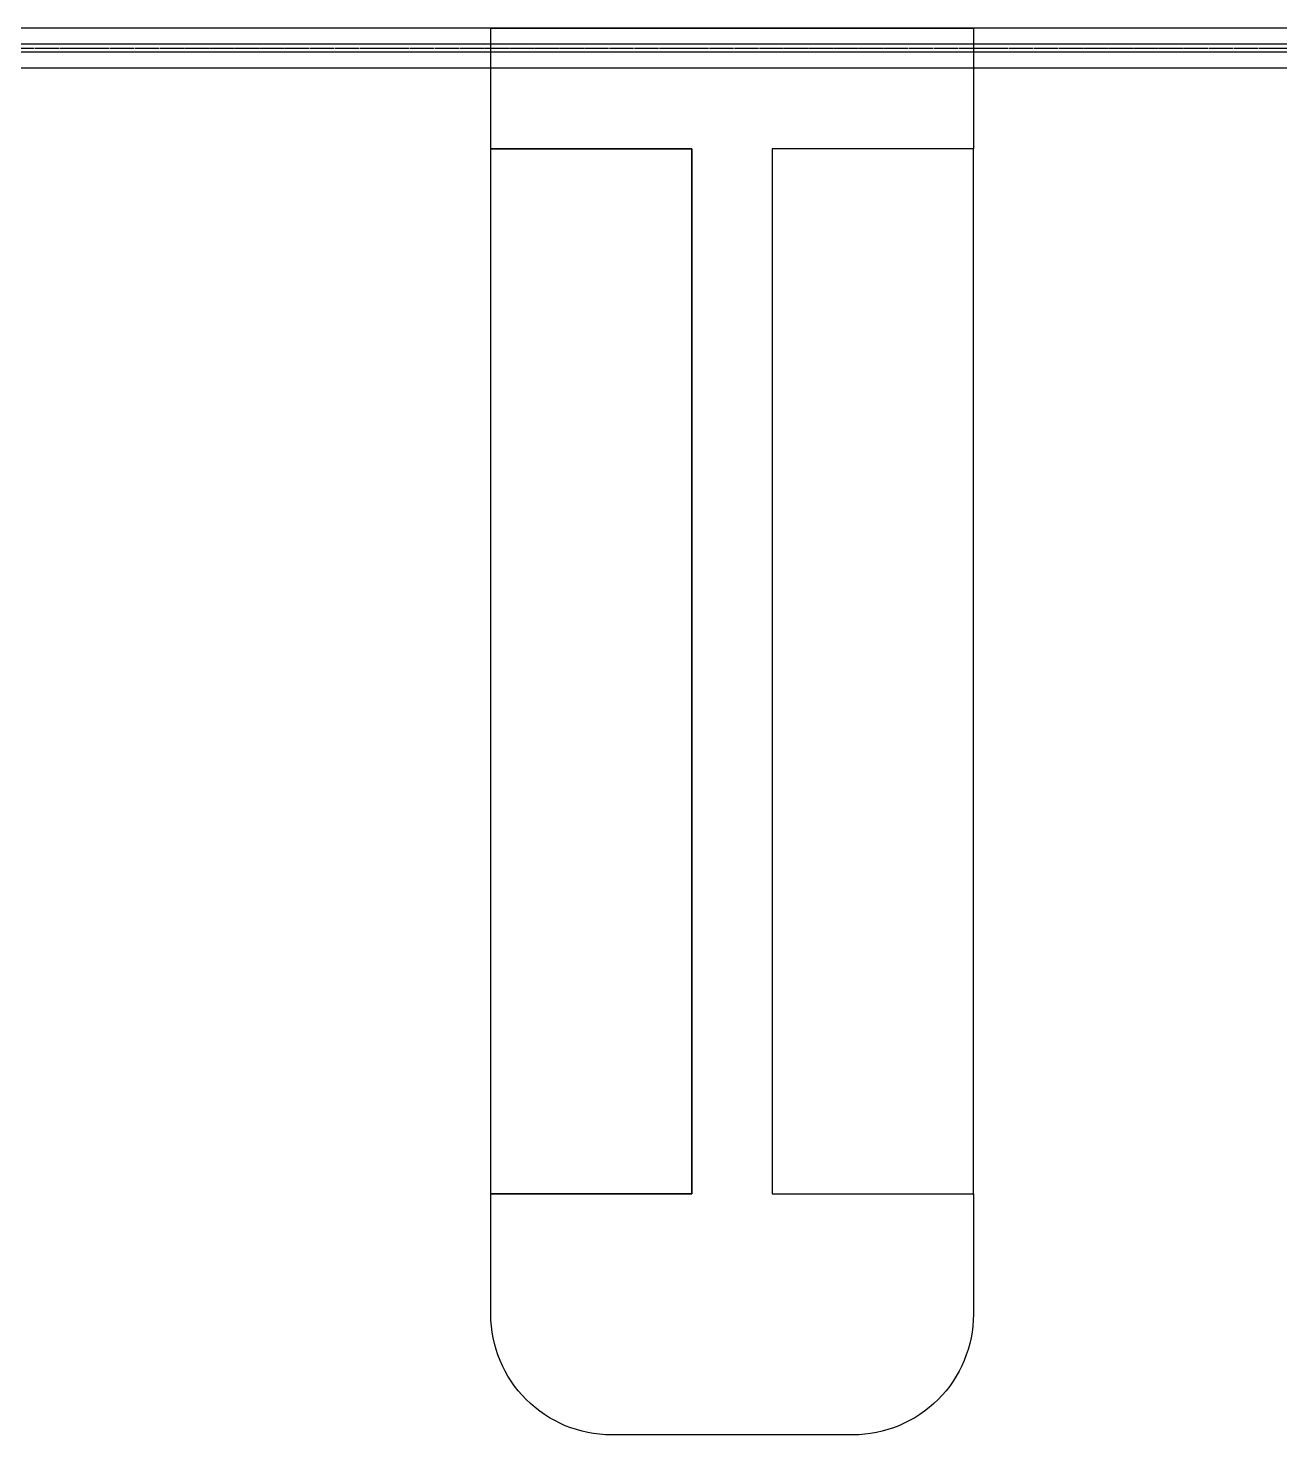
# Model space of a CAD drawing. Header units: millimetres. Extents: x 0 to 199210, y 0 to 94205.
# Drawn here: x 165743 to 168855, y 15559 to 19059 of the extents above; entities that cross this region are included whole.
import ezdxf

# ---------------------------------------------------------------- set-up
doc = ezdxf.new("R2010")
doc.units = ezdxf.units.MM
doc.linetypes.add('CEN', pattern=[62, 60, -1, 0, -1])
for name, color, linetype in [('2. WAL', 2, 'Continuous'), ('7. FUR2', 241, 'Continuous'), ('CEN', 1, 'CEN'), ('WID', 4, 'Continuous')]:
    doc.layers.add(name, color=color, linetype=linetype)

msp = doc.modelspace()

# ---------------------------------------------------------------- linework, layer by layer
at = {"layer": '2. WAL'}
msp.add_lwpolyline([(168093.2, 19058.9), (168093.2, 18758.9), (167593.2, 18758.9), (167593.2, 16158.9), (168093.2, 16158.9), (168093.2, 15858.9, -0.414214), (167793.2, 15558.9), (167193.2, 15558.9, -0.414214), (166893.2, 15858.9), (166893.2, 16158.9), (167393.2, 16158.9), (167393.2, 18758.9), (166893.2, 18758.9), (166893.2, 19058.9)], format="xyb", close=True, dxfattribs=at)
at = {"layer": '7. FUR2'}
for points in [[(166893.2, 18758.9), (167393.2, 18758.9), (167393.2, 16158.9), (166893.2, 16158.9)], [(168093.2, 18758.9), (167593.2, 18758.9), (167593.2, 16158.9), (168093.2, 16158.9)]]:
    msp.add_lwpolyline(points, close=True, dxfattribs=at)
at = {"layer": 'CEN'}
msp.add_line((140920, 19008.9), (189789.1, 19008.9), dxfattribs=at)
at = {"layer": 'WID', "color": 4}
for p, q in [((172913.2, 19058.9), (155063.2, 19058.9)), ((172863.2, 19018.9), (155063.2, 19018.9)), ((172863.2, 18998.9), (155063.2, 18998.9)), ((172913.2, 18958.9), (155063.2, 18958.9))]:
    msp.add_line(p, q, dxfattribs=at)

doc.saveas('drawing.dxf')
